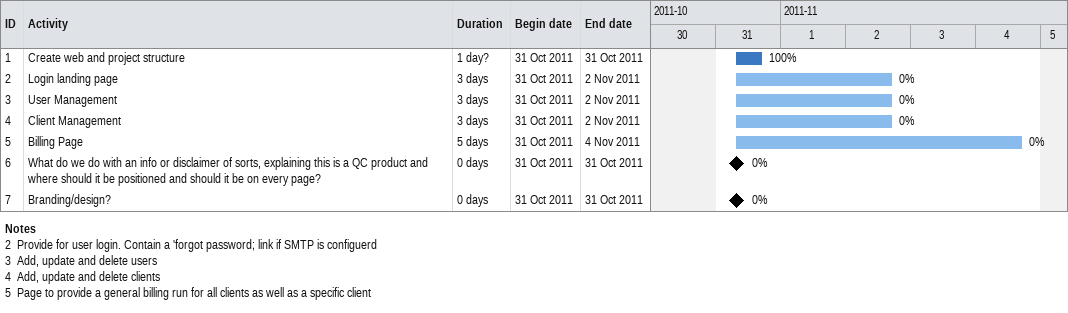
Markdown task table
| ID | Task | Duration | Start | Finish | % complete |
|---|---|---|---|---|---|
| 1 | Create web and project structure | 1d? | 2011-10-31 | 2011-10-31 | 100 |
| 2 | Login landing page | 3d | 2011-10-31 | 2011-11-02 | 0 |
| 3 | User Management | 3d | 2011-10-31 | 2011-11-02 | 0 |
| 4 | Client Management | 3d | 2011-10-31 | 2011-11-02 | 0 |
| 5 | Billing Page | 5d | 2011-10-31 | 2011-11-04 | 0 |
| 6 | What do we do with an info or disclaimer of sorts, explaining this is a QC product and where should it be positioned and should it be on every page? | 0d | 2011-10-31 | 2011-10-31 | 0 |
| 7 | Branding/design? | 0d | 2011-10-31 | 2011-10-31 | 0 |

Notes
- 2: Provide for user login. Contain a 'forgot password; link if SMTP is configuerd
- 3: Add, update and delete users
- 4: Add, update and delete clients
- 5: Page to provide a general billing run for all clients as well as a specific client
